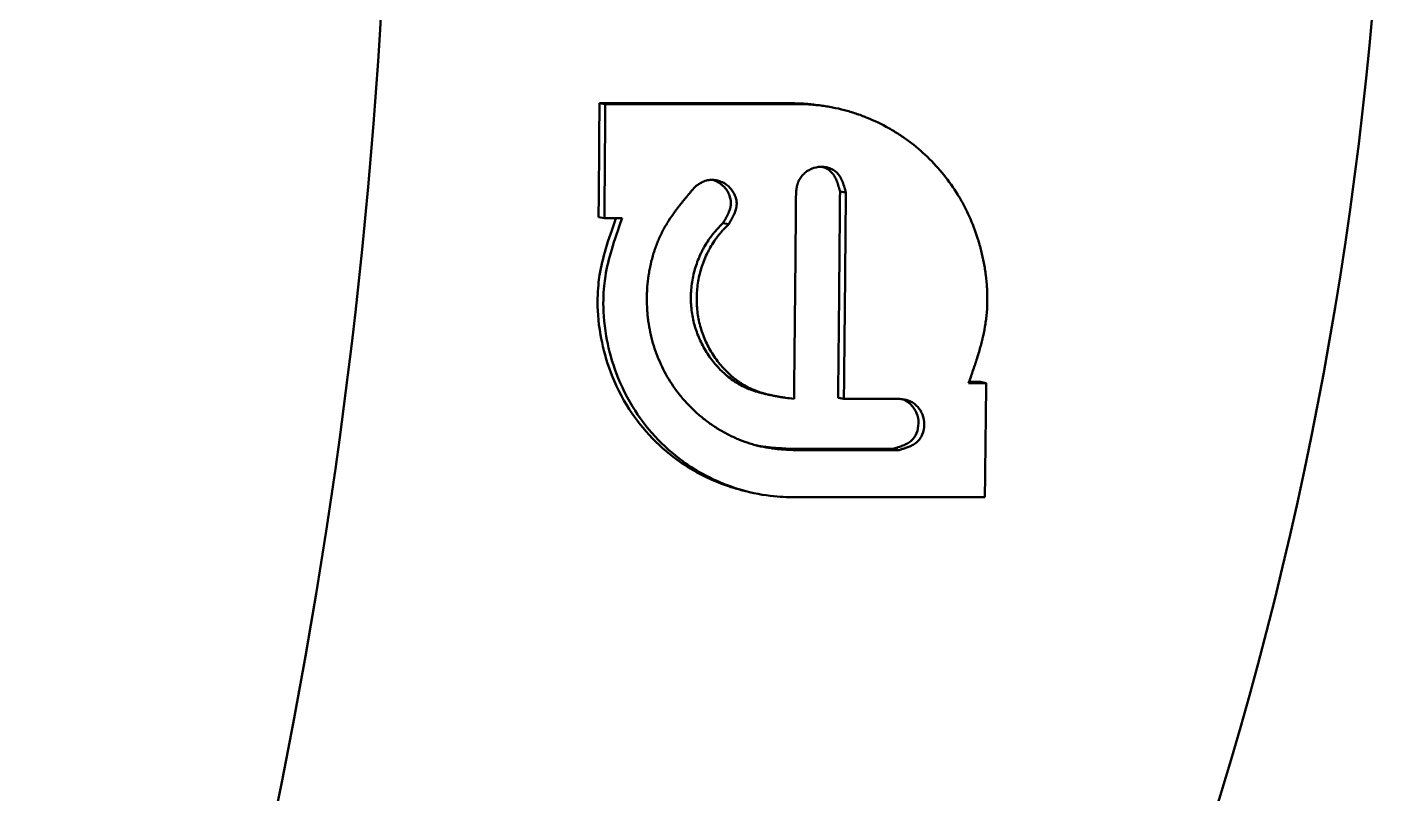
# Model space of a CAD drawing. Header units: millimetres. Extents: x 1510 to 10524, y 7125 to 13164.
# Drawn here: x 7807.78 to 7812.96, y 12887.51 to 12890.44 of the extents above; entities that cross this region are included whole.
import ezdxf

# ---------------------------------------------------------------- set-up
doc = ezdxf.new("R2010")
doc.units = ezdxf.units.MM
doc.header["$LTSCALE"] = 4
doc.layers.add('Visible (ISO)', color=7, linetype='Continuous', lineweight=50)

msp = doc.modelspace()

# ---------------------------------------------------------------- linework, layer by layer
at = {"layer": 'Visible (ISO)'}
for p, q in [((7809.9593, 12890.1479), (7809.9816, 12890.1448)), ((7810.7837, 12890.1419), (7810.806, 12890.139)), ((7810.8772, 12889.811), (7810.8994, 12889.8076)), ((7809.9559, 12889.7132), (7809.9781, 12889.7092)), ((7810.4301, 12889.6898), (7810.4523, 12889.686)), ((7811.4128, 12889.0836), (7811.4348, 12889.079)), ((7810.6108, 12889.0339), (7810.5888, 12889.0388)), ((7810.8698, 12889.0237), (7810.8918, 12889.0189)), ((7810.6774, 12888.829), (7810.6993, 12888.8238)), ((7811.0804, 12888.8289), (7811.1023, 12888.8238)), ((7810.5223, 12888.6655), (7810.5005, 12888.6711))]:
    msp.add_line(p, q, dxfattribs=at)
for centre, radius, start, end in [((7798.4634, 12891.7517), 14.5, 327.76905, 32.23095), ((7787.8134, 12891.7517), 21.35, 339.22944, 20.77056)]:
    msp.add_arc(centre, radius, start, end, dxfattribs=at)
for centre, major_axis, ratio, start_param, end_param in [((7810.1571, 12925.6037), (-3.1098, -35.7662), 0.974939, 0.083832, 0.085764), ((7811.5662, 12924.0644), (-3.5174, -34.8169), 0.97514, 0.097413, 0.099384), ((7811.5557, 12924.0644), (-3.523, -34.8117), 0.975137, 0.097945, 0.099224)]:
    msp.add_ellipse(centre, major_axis=major_axis, ratio=ratio, start_param=start_param, end_param=end_param, dxfattribs=at)
for points, knots in [([(7809.9559, 12889.7132), (7809.9566, 12889.7856), (7809.9572, 12889.858), (7809.9583, 12890.003), (7809.9588, 12890.0754), (7809.9593, 12890.1479)], [-0.4348886, -0.4348886, -0.4348886, -0.4348886, -0.2174651, -0.2174651, 0, 0, 0, 0]), ([(7810.6905, 12890.1479), (7810.6955, 12890.1478), (7810.6999, 12890.1477), (7810.7037, 12890.1477), (7810.7068, 12890.1476), (7810.7095, 12890.1476), (7810.7117, 12890.1475), (7810.7123, 12890.1475), (7810.7125, 12890.1475), (7810.7132, 12890.1475), (7810.7136, 12890.1474), (7810.7142, 12890.1474), (7810.7147, 12890.1474), (7810.7152, 12890.1474), (7810.7157, 12890.1474), (7810.7162, 12890.1474), (7810.7172, 12890.1473), (7810.7182, 12890.1473), (7810.7191, 12890.1473), (7810.7213, 12890.1472), (7810.7231, 12890.1471), (7810.7248, 12890.1471), (7810.7287, 12890.1469), (7810.7318, 12890.1467), (7810.736, 12890.1465), (7810.7398, 12890.1463), (7810.7436, 12890.146), (7810.7473, 12890.1457), (7810.7511, 12890.1454), (7810.7548, 12890.1451), (7810.7586, 12890.1448), (7810.7662, 12890.144), (7810.774, 12890.1432), (7810.7815, 12890.1422), (7810.7822, 12890.1421), (7810.7829, 12890.142), (7810.7837, 12890.1419)], [0, 0, 0, 0, 0.0078125, 0.0078125, 0.0078125, 0.01415617, 0.01415617, 0.01415617, 0.015625, 0.015625, 0.015625, 0.01628865, 0.01628865, 0.01628865, 0.0169933, 0.0169933, 0.0169933, 0.01854451, 0.01854451, 0.01854451, 0.02234058, 0.02234058, 0.02234058, 0.03125, 0.03125, 0.03125, 0.03903103, 0.03903103, 0.03903103, 0.0468777, 0.0468777, 0.0468777, 0.0625, 0.0625, 0.0625, 0.0640165, 0.0640165, 0.0640165, 0.0640165]), ([(7809.9781, 12889.7092), (7809.9787, 12889.7818), (7809.9794, 12889.8544), (7809.9805, 12889.9996), (7809.9811, 12890.0722), (7809.9816, 12890.1448)], [-0.4358337, -0.4358337, -0.4358337, -0.4358337, -0.2179169, -0.2179169, 0, 0, 0, 0]), ([(7810.7128, 12890.1449), (7810.7228, 12890.1448), (7810.7304, 12890.1447), (7810.7356, 12890.1445), (7810.7359, 12890.1445), (7810.7365, 12890.1445), (7810.737, 12890.1445), (7810.7375, 12890.1445), (7810.738, 12890.1445), (7810.7385, 12890.1445), (7810.7394, 12890.1444), (7810.7404, 12890.1444), (7810.7414, 12890.1444), (7810.7433, 12890.1443), (7810.7452, 12890.1442), (7810.7471, 12890.1441), (7810.7509, 12890.144), (7810.7546, 12890.1438), (7810.7583, 12890.1436), (7810.762, 12890.1434), (7810.7658, 12890.1431), (7810.7696, 12890.1428), (7810.7734, 12890.1425), (7810.7772, 12890.1422), (7810.781, 12890.1418), (7810.7885, 12890.1411), (7810.7961, 12890.1403), (7810.8038, 12890.1393), (7810.8076, 12890.1388), (7810.8113, 12890.1383), (7810.815, 12890.1378), (7810.8188, 12890.1372), (7810.8225, 12890.1367), (7810.8263, 12890.1361), (7810.8337, 12890.1349), (7810.8412, 12890.1335), (7810.8487, 12890.1321), (7810.8637, 12890.1291), (7810.8787, 12890.1257), (7810.8936, 12890.1217), (7810.8974, 12890.1207), (7810.901, 12890.1198), (7810.9047, 12890.1187), (7810.9083, 12890.1177), (7810.912, 12890.1166), (7810.9156, 12890.1155), (7810.9229, 12890.1134), (7810.9302, 12890.1111), (7810.9374, 12890.1087), (7810.9518, 12890.1039), (7810.9661, 12890.0986), (7810.9802, 12890.0928), (7811.0085, 12890.0813), (7811.0362, 12890.068), (7811.0633, 12890.0527), (7811.0701, 12890.0489), (7811.0766, 12890.045), (7811.0831, 12890.0411), (7811.0897, 12890.0371), (7811.0962, 12890.033), (7811.1026, 12890.0288), (7811.1154, 12890.0205), (7811.128, 12890.0117), (7811.1403, 12890.0026), (7811.1648, 12889.9843), (7811.1882, 12889.9644), (7811.2106, 12889.9428), (7811.2329, 12889.9213), (7811.2536, 12889.8985), (7811.2729, 12889.8745), (7811.2923, 12889.8505), (7811.3101, 12889.8252), (7811.3264, 12889.7986), (7811.3305, 12889.792), (7811.3343, 12889.7855), (7811.3382, 12889.7788), (7811.342, 12889.7721), (7811.3457, 12889.7654), (7811.3493, 12889.7586), (7811.3565, 12889.745), (7811.3633, 12889.7311), (7811.3697, 12889.717), (7811.3826, 12889.6888), (7811.3937, 12889.6595), (7811.4032, 12889.6293), (7811.4044, 12889.6255), (7811.4055, 12889.6218), (7811.4066, 12889.6181), (7811.4077, 12889.6143), (7811.4088, 12889.6106), (7811.4099, 12889.6068), (7811.412, 12889.5993), (7811.414, 12889.5918), (7811.4159, 12889.5842), (7811.4197, 12889.569), (7811.4231, 12889.5536), (7811.426, 12889.5382), (7811.4267, 12889.5343), (7811.4274, 12889.5303), (7811.4281, 12889.5264), (7811.4288, 12889.5225), (7811.4295, 12889.5186), (7811.4301, 12889.5146), (7811.4313, 12889.5068), (7811.4324, 12889.499), (7811.4334, 12889.4912), (7811.4354, 12889.4756), (7811.4368, 12889.4601), (7811.4378, 12889.4447), (7811.4379, 12889.4427), (7811.438, 12889.4407), (7811.4381, 12889.4387), (7811.4382, 12889.4367), (7811.4383, 12889.4347), (7811.4384, 12889.4327), (7811.4386, 12889.4287), (7811.4387, 12889.4247), (7811.4389, 12889.4208), (7811.4391, 12889.4129), (7811.4392, 12889.405), (7811.4391, 12889.3972), (7811.439, 12889.3815), (7811.4384, 12889.3661), (7811.4372, 12889.3508), (7811.4369, 12889.347), (7811.4366, 12889.3433), (7811.4362, 12889.3395), (7811.4359, 12889.3358), (7811.4355, 12889.332), (7811.435, 12889.3282), (7811.4341, 12889.3206), (7811.4331, 12889.313), (7811.4319, 12889.3053), (7811.4296, 12889.29), (7811.4266, 12889.2744), (7811.4231, 12889.2586), (7811.423, 12889.2581), (7811.4229, 12889.2577), (7811.4228, 12889.2573), (7811.4227, 12889.2569), (7811.4226, 12889.2565), (7811.4225, 12889.256), (7811.4223, 12889.2552), (7811.4221, 12889.2544), (7811.4219, 12889.2535), (7811.4216, 12889.2518), (7811.4212, 12889.2501), (7811.4207, 12889.2484), (7811.4199, 12889.2449), (7811.4191, 12889.2414), (7811.4182, 12889.2379), (7811.4164, 12889.2308), (7811.4144, 12889.2235), (7811.4124, 12889.216), (7811.4082, 12889.2009), (7811.4034, 12889.185), (7811.3981, 12889.1683), (7811.3979, 12889.1678), (7811.3978, 12889.1675), (7811.3977, 12889.1671), (7811.3976, 12889.1667), (7811.3974, 12889.1662), (7811.3973, 12889.1658), (7811.397, 12889.165), (7811.3968, 12889.1642), (7811.3965, 12889.1633), (7811.3959, 12889.1617), (7811.3954, 12889.1599), (7811.3948, 12889.1582), (7811.3937, 12889.1547), (7811.3925, 12889.1511), (7811.3912, 12889.1474), (7811.3887, 12889.1399), (7811.3861, 12889.132), (7811.3832, 12889.1236), (7811.3831, 12889.1235), (7811.3831, 12889.1235), (7811.3831, 12889.1235), (7811.3831, 12889.1233), (7811.3829, 12889.1228), (7811.3828, 12889.1224), (7811.3826, 12889.122), (7811.3825, 12889.1216), (7811.3823, 12889.1211), (7811.382, 12889.1201), (7811.3816, 12889.119), (7811.3811, 12889.1177), (7811.3802, 12889.1152), (7811.3791, 12889.112), (7811.3778, 12889.1083), (7811.3752, 12889.1009), (7811.3718, 12889.0911), (7811.3675, 12889.079)], [0, 0, 0, 0, 0.015625, 0.015625, 0.015625, 0.016602, 0.016602, 0.016602, 0.017578, 0.017578, 0.017578, 0.019531, 0.019531, 0.019531, 0.023438, 0.023438, 0.023438, 0.03125, 0.03125, 0.03125, 0.039062, 0.039062, 0.039062, 0.046875, 0.046875, 0.046875, 0.0625, 0.0625, 0.0625, 0.070312, 0.070312, 0.070312, 0.078125, 0.078125, 0.078125, 0.09375, 0.09375, 0.09375, 0.125, 0.125, 0.125, 0.132812, 0.132812, 0.132812, 0.140625, 0.140625, 0.140625, 0.15625, 0.15625, 0.15625, 0.1875, 0.1875, 0.1875, 0.25, 0.25, 0.25, 0.265625, 0.265625, 0.265625, 0.28125, 0.28125, 0.28125, 0.3125, 0.3125, 0.3125, 0.375, 0.375, 0.375, 0.4375, 0.4375, 0.4375, 0.5, 0.5, 0.5, 0.515625, 0.515625, 0.515625, 0.53125, 0.53125, 0.53125, 0.5625, 0.5625, 0.5625, 0.625, 0.625, 0.625, 0.632812, 0.632812, 0.632812, 0.640625, 0.640625, 0.640625, 0.65625, 0.65625, 0.65625, 0.6875, 0.6875, 0.6875, 0.695312, 0.695312, 0.695312, 0.703125, 0.703125, 0.703125, 0.71875, 0.71875, 0.71875, 0.75, 0.75, 0.75, 0.753906, 0.753906, 0.753906, 0.757812, 0.757812, 0.757812, 0.765625, 0.765625, 0.765625, 0.78125, 0.78125, 0.78125, 0.8125, 0.8125, 0.8125, 0.820312, 0.820312, 0.820312, 0.828125, 0.828125, 0.828125, 0.84375, 0.84375, 0.84375, 0.875, 0.875, 0.875, 0.875977, 0.875977, 0.875977, 0.876953, 0.876953, 0.876953, 0.878906, 0.878906, 0.878906, 0.882812, 0.882812, 0.882812, 0.890625, 0.890625, 0.890625, 0.90625, 0.90625, 0.90625, 0.9375, 0.9375, 0.9375, 0.938477, 0.938477, 0.938477, 0.939453, 0.939453, 0.939453, 0.941406, 0.941406, 0.941406, 0.945312, 0.945312, 0.945312, 0.953125, 0.953125, 0.953125, 0.96875, 0.96875, 0.96875, 0.968872, 0.968872, 0.968872, 0.970703, 0.970703, 0.970703, 0.972656, 0.972656, 0.972656, 0.976562, 0.976562, 0.976562, 0.984375, 0.984375, 0.984375, 1, 1, 1, 1]), ([(7810.7093, 12889.8075), (7810.7098, 12889.8116), (7810.7103, 12889.8152), (7810.7107, 12889.8183), (7810.7109, 12889.8199), (7810.7111, 12889.8213), (7810.7113, 12889.8226), (7810.7114, 12889.8232), (7810.7115, 12889.8238), (7810.7116, 12889.8244), (7810.7117, 12889.825), (7810.7118, 12889.8252), (7810.7119, 12889.8261), (7810.712, 12889.8263), (7810.7121, 12889.8269), (7810.7121, 12889.8273), (7810.7122, 12889.8278), (7810.7123, 12889.8282), (7810.7124, 12889.8286), (7810.7126, 12889.8295), (7810.7127, 12889.8303), (7810.7129, 12889.831), (7810.7133, 12889.8327), (7810.7135, 12889.8339), (7810.714, 12889.8356), (7810.7144, 12889.8371), (7810.7148, 12889.8386), (7810.7152, 12889.84), (7810.7156, 12889.8414), (7810.716, 12889.8426), (7810.7165, 12889.844), (7810.7167, 12889.8447), (7810.717, 12889.8454), (7810.7173, 12889.8462), (7810.7176, 12889.8469), (7810.7179, 12889.8476), (7810.7182, 12889.8483), (7810.7188, 12889.8497), (7810.7194, 12889.8511), (7810.7201, 12889.8525), (7810.7215, 12889.8553), (7810.723, 12889.858), (7810.7246, 12889.8605), (7810.7279, 12889.8658), (7810.7317, 12889.8707), (7810.7364, 12889.8755), (7810.7409, 12889.8802), (7810.7457, 12889.8843), (7810.751, 12889.888), (7810.7562, 12889.8916), (7810.7618, 12889.8947), (7810.7677, 12889.8973), (7810.7795, 12889.9025), (7810.7922, 12889.9051), (7810.8053, 12889.9051), (7810.8118, 12889.9051), (7810.8181, 12889.9045), (7810.8243, 12889.9033), (7810.8304, 12889.9021), (7810.8364, 12889.9002), (7810.8422, 12889.8978), (7810.848, 12889.8953), (7810.8532, 12889.8924), (7810.858, 12889.8889), (7810.8604, 12889.8871), (7810.8626, 12889.8852), (7810.8647, 12889.8832), (7810.8658, 12889.8822), (7810.8668, 12889.8812), (7810.8678, 12889.8801), (7810.8688, 12889.879), (7810.8699, 12889.8778), (7810.8707, 12889.8768), (7810.8712, 12889.8762), (7810.8715, 12889.8758), (7810.872, 12889.8752), (7810.8724, 12889.8747), (7810.8728, 12889.8742), (7810.8732, 12889.8736), (7810.8739, 12889.8726), (7810.8747, 12889.8714), (7810.8755, 12889.8702), (7810.8771, 12889.8679), (7810.8786, 12889.8653), (7810.88, 12889.8628), (7810.8815, 12889.8601), (7810.8828, 12889.8573), (7810.8842, 12889.8543), (7810.8849, 12889.8528), (7810.8855, 12889.8513), (7810.8862, 12889.8497), (7810.8865, 12889.849), (7810.8868, 12889.8482), (7810.8871, 12889.8474), (7810.8874, 12889.8466), (7810.8878, 12889.8456), (7810.8881, 12889.8449), (7810.8882, 12889.8445), (7810.8883, 12889.8443), (7810.8884, 12889.8439), (7810.8885, 12889.8436), (7810.8887, 12889.8433), (7810.8888, 12889.8429), (7810.889, 12889.8423), (7810.8893, 12889.8416), (7810.8895, 12889.8408), (7810.89, 12889.8394), (7810.8906, 12889.8379), (7810.891, 12889.8364), (7810.8915, 12889.8349), (7810.892, 12889.8333), (7810.8926, 12889.8317), (7810.8928, 12889.8308), (7810.8931, 12889.83), (7810.8933, 12889.8292), (7810.8935, 12889.8287), (7810.8936, 12889.8283), (7810.8937, 12889.8279), (7810.8938, 12889.8275), (7810.894, 12889.8268), (7810.8941, 12889.8266), (7810.8943, 12889.8259), (7810.8944, 12889.8256), (7810.8946, 12889.825), (7810.8947, 12889.8244), (7810.8949, 12889.8238), (7810.8951, 12889.8231), (7810.8954, 12889.8219), (7810.8958, 12889.8205), (7810.8963, 12889.8188), (7810.8972, 12889.8156), (7810.8983, 12889.8115), (7810.8994, 12889.8076)], [0, 0, 0, 0, 0.03125, 0.03125, 0.03125, 0.046875, 0.046875, 0.046875, 0.054688, 0.054688, 0.054688, 0.0625, 0.0625, 0.0625, 0.065033, 0.065033, 0.065033, 0.067931, 0.067931, 0.067931, 0.075252, 0.075252, 0.075252, 0.093738, 0.093738, 0.093738, 0.109375, 0.109375, 0.109375, 0.125, 0.125, 0.125, 0.132067, 0.132067, 0.132067, 0.13929, 0.13929, 0.13929, 0.154178, 0.154178, 0.154178, 0.185452, 0.185452, 0.185452, 0.25, 0.25, 0.25, 0.312576, 0.312576, 0.312576, 0.375, 0.375, 0.375, 0.5, 0.5, 0.5, 0.562663, 0.562663, 0.562663, 0.625, 0.625, 0.625, 0.6875, 0.6875, 0.6875, 0.71875, 0.71875, 0.71875, 0.734375, 0.734375, 0.734375, 0.75, 0.75, 0.75, 0.758573, 0.758573, 0.758573, 0.766694, 0.766694, 0.766694, 0.782157, 0.782157, 0.782157, 0.8125, 0.8125, 0.8125, 0.84375, 0.84375, 0.84375, 0.859375, 0.859375, 0.859375, 0.867187, 0.867187, 0.867187, 0.875, 0.875, 0.875, 0.879597, 0.879597, 0.879597, 0.883753, 0.883753, 0.883753, 0.891401, 0.891401, 0.891401, 0.90625, 0.90625, 0.90625, 0.921875, 0.921875, 0.921875, 0.929687, 0.929687, 0.929687, 0.933594, 0.933594, 0.933594, 0.9375, 0.9375, 0.9375, 0.948504, 0.948504, 0.948504, 0.957072, 0.957072, 0.957072, 0.971747, 0.971747, 0.971747, 1, 1, 1, 1]), ([(7810.8087, 12889.905), (7810.8125, 12889.904), (7810.8163, 12889.9027), (7810.8199, 12889.9011), (7810.8315, 12889.8962), (7810.841, 12889.8892), (7810.8485, 12889.8801), (7810.849, 12889.8795), (7810.8493, 12889.8791), (7810.8497, 12889.8786), (7810.8501, 12889.8781), (7810.8505, 12889.8775), (7810.8509, 12889.877), (7810.8517, 12889.8759), (7810.8525, 12889.8748), (7810.8533, 12889.8736), (7810.8548, 12889.8713), (7810.8563, 12889.8688), (7810.8578, 12889.8661), (7810.8607, 12889.8608), (7810.8633, 12889.8549), (7810.8658, 12889.8483), (7810.866, 12889.8479), (7810.8661, 12889.8477), (7810.8662, 12889.8473), (7810.8663, 12889.847), (7810.8664, 12889.8467), (7810.8666, 12889.8463), (7810.8668, 12889.8456), (7810.8671, 12889.845), (7810.8673, 12889.8442), (7810.8678, 12889.8428), (7810.8683, 12889.8414), (7810.8688, 12889.8398), (7810.8698, 12889.8368), (7810.8708, 12889.8335), (7810.8719, 12889.83), (7810.8721, 12889.8292), (7810.8722, 12889.829), (7810.8723, 12889.8284), (7810.8725, 12889.8278), (7810.8727, 12889.8272), (7810.8729, 12889.8266), (7810.8732, 12889.8253), (7810.8736, 12889.8239), (7810.8741, 12889.8223), (7810.875, 12889.8191), (7810.876, 12889.8154), (7810.8772, 12889.811)], [0.5851603, 0.5851603, 0.5851603, 0.5851603, 0.625, 0.625, 0.625, 0.75, 0.75, 0.75, 0.7578125, 0.7578125, 0.7578125, 0.765625, 0.765625, 0.765625, 0.78125, 0.78125, 0.78125, 0.8125, 0.8125, 0.8125, 0.875, 0.875, 0.875, 0.8789062, 0.8789062, 0.8789062, 0.8828125, 0.8828125, 0.8828125, 0.890625, 0.890625, 0.890625, 0.90625, 0.90625, 0.90625, 0.9375, 0.9375, 0.9375, 0.9453125, 0.9453125, 0.9453125, 0.953125, 0.953125, 0.953125, 0.96875, 0.96875, 0.96875, 1, 1, 1, 1]), ([(7810.3239, 12889.8288), (7810.3272, 12889.8312), (7810.3301, 12889.8334), (7810.3326, 12889.8352), (7810.3338, 12889.8361), (7810.335, 12889.8369), (7810.336, 12889.8376), (7810.3366, 12889.838), (7810.3371, 12889.8383), (7810.3376, 12889.8386), (7810.338, 12889.839), (7810.3382, 12889.8391), (7810.3389, 12889.8396), (7810.3392, 12889.8397), (7810.3396, 12889.84), (7810.34, 12889.8403), (7810.3404, 12889.8405), (7810.3407, 12889.8407), (7810.341, 12889.8409), (7810.3418, 12889.8415), (7810.3425, 12889.8419), (7810.3431, 12889.8422), (7810.3446, 12889.8431), (7810.3456, 12889.8437), (7810.3471, 12889.8446), (7810.3485, 12889.8453), (7810.3498, 12889.846), (7810.351, 12889.8467), (7810.3523, 12889.8473), (7810.3534, 12889.8478), (7810.3548, 12889.8484), (7810.3554, 12889.8487), (7810.3562, 12889.849), (7810.3569, 12889.8493), (7810.3576, 12889.8496), (7810.3583, 12889.8499), (7810.359, 12889.8501), (7810.3604, 12889.8507), (7810.3618, 12889.8511), (7810.3632, 12889.8516), (7810.3662, 12889.8525), (7810.3691, 12889.8532), (7810.372, 12889.8537), (7810.3781, 12889.8549), (7810.3841, 12889.8554), (7810.3907, 12889.8552), (7810.3971, 12889.855), (7810.4033, 12889.8542), (7810.4094, 12889.8528), (7810.4156, 12889.8514), (7810.4216, 12889.8493), (7810.4274, 12889.8466), (7810.4391, 12889.8413), (7810.4494, 12889.8336), (7810.4583, 12889.8238), (7810.4627, 12889.8189), (7810.4666, 12889.8137), (7810.4699, 12889.8082), (7810.4731, 12889.8028), (7810.4759, 12889.797), (7810.478, 12889.791), (7810.4802, 12889.785), (7810.4816, 12889.779), (7810.4823, 12889.773), (7810.4829, 12889.7685), (7810.483, 12889.764), (7810.4827, 12889.7596), (7810.4826, 12889.7581), (7810.4825, 12889.7564), (7810.4823, 12889.7551), (7810.4822, 12889.7544), (7810.4821, 12889.7538), (7810.482, 12889.7531), (7810.4819, 12889.7525), (7810.4818, 12889.7518), (7810.4817, 12889.7511), (7810.4815, 12889.7498), (7810.4812, 12889.7484), (7810.4809, 12889.747), (7810.4803, 12889.7443), (7810.4795, 12889.7413), (7810.4786, 12889.7385), (7810.4777, 12889.7356), (7810.4766, 12889.7326), (7810.4754, 12889.7296), (7810.4748, 12889.728), (7810.4741, 12889.7265), (7810.4735, 12889.7249), (7810.4731, 12889.7242), (7810.4728, 12889.7234), (7810.4724, 12889.7226), (7810.472, 12889.7218), (7810.4716, 12889.7208), (7810.4713, 12889.7202), (7810.4711, 12889.7198), (7810.471, 12889.7196), (7810.4708, 12889.7192), (7810.4707, 12889.7189), (7810.4705, 12889.7186), (7810.4704, 12889.7183), (7810.4701, 12889.7176), (7810.4697, 12889.717), (7810.4694, 12889.7163), (7810.4687, 12889.7149), (7810.468, 12889.7135), (7810.4672, 12889.7121), (7810.4665, 12889.7107), (7810.4657, 12889.7092), (7810.4649, 12889.7077), (7810.4645, 12889.7069), (7810.4641, 12889.7062), (7810.4636, 12889.7054), (7810.4634, 12889.705), (7810.4632, 12889.7046), (7810.463, 12889.7042), (7810.4627, 12889.7038), (7810.4624, 12889.7033), (7810.4623, 12889.7031), (7810.4619, 12889.7024), (7810.4618, 12889.7022), (7810.4615, 12889.7016), (7810.4612, 12889.7011), (7810.4609, 12889.7006), (7810.4605, 12889.6999), (7810.4599, 12889.6989), (7810.4591, 12889.6976), (7810.4583, 12889.6961), (7810.4566, 12889.6932), (7810.4544, 12889.6895), (7810.4523, 12889.686)], [0, 0, 0, 0, 0.03125, 0.03125, 0.03125, 0.046875, 0.046875, 0.046875, 0.054687, 0.054687, 0.054687, 0.0625, 0.0625, 0.0625, 0.065039, 0.065039, 0.065039, 0.067943, 0.067943, 0.067943, 0.07527, 0.07527, 0.07527, 0.093734, 0.093734, 0.093734, 0.109375, 0.109375, 0.109375, 0.125, 0.125, 0.125, 0.132089, 0.132089, 0.132089, 0.139326, 0.139326, 0.139326, 0.154222, 0.154222, 0.154222, 0.185451, 0.185451, 0.185451, 0.25, 0.25, 0.25, 0.312616, 0.312616, 0.312616, 0.375, 0.375, 0.375, 0.5, 0.5, 0.5, 0.562682, 0.562682, 0.562682, 0.625, 0.625, 0.625, 0.6875, 0.6875, 0.6875, 0.734375, 0.734375, 0.734375, 0.75, 0.75, 0.75, 0.758559, 0.758559, 0.758559, 0.766676, 0.766676, 0.766676, 0.782143, 0.782143, 0.782143, 0.8125, 0.8125, 0.8125, 0.84375, 0.84375, 0.84375, 0.859375, 0.859375, 0.859375, 0.867187, 0.867187, 0.867187, 0.875, 0.875, 0.875, 0.879595, 0.879595, 0.879595, 0.88375, 0.88375, 0.88375, 0.891399, 0.891399, 0.891399, 0.90625, 0.90625, 0.90625, 0.921875, 0.921875, 0.921875, 0.929688, 0.929688, 0.929688, 0.933594, 0.933594, 0.933594, 0.9375, 0.9375, 0.9375, 0.948508, 0.948508, 0.948508, 0.957076, 0.957076, 0.957076, 0.97175, 0.97175, 0.97175, 1, 1, 1, 1]), ([(7810.3918, 12889.8551), (7810.3963, 12889.8538), (7810.4008, 12889.8522), (7810.4052, 12889.8502), (7810.4169, 12889.8448), (7810.4271, 12889.8373), (7810.4361, 12889.8274), (7810.4405, 12889.8224), (7810.4444, 12889.8173), (7810.4477, 12889.8118), (7810.4509, 12889.8064), (7810.4537, 12889.8006), (7810.4558, 12889.7946), (7810.4601, 12889.7826), (7810.4616, 12889.7706), (7810.4601, 12889.7588), (7810.46, 12889.7581), (7810.4599, 12889.7575), (7810.4599, 12889.7568), (7810.4598, 12889.7562), (7810.4596, 12889.7555), (7810.4595, 12889.7548), (7810.4593, 12889.7535), (7810.459, 12889.7521), (7810.4587, 12889.7507), (7810.4581, 12889.748), (7810.4573, 12889.7451), (7810.4564, 12889.7422), (7810.4546, 12889.7364), (7810.4521, 12889.7303), (7810.4491, 12889.724), (7810.4489, 12889.7236), (7810.4488, 12889.7233), (7810.4487, 12889.723), (7810.4485, 12889.7227), (7810.4483, 12889.7223), (7810.4482, 12889.722), (7810.4479, 12889.7214), (7810.4475, 12889.7207), (7810.4472, 12889.72), (7810.4465, 12889.7187), (7810.4458, 12889.7173), (7810.4451, 12889.7159), (7810.4436, 12889.713), (7810.4419, 12889.71), (7810.4401, 12889.7068), (7810.4397, 12889.706), (7810.4396, 12889.7059), (7810.4393, 12889.7054), (7810.439, 12889.7049), (7810.4387, 12889.7043), (7810.4383, 12889.7037), (7810.4377, 12889.7026), (7810.4369, 12889.7013), (7810.4361, 12889.6999), (7810.4344, 12889.697), (7810.4324, 12889.6937), (7810.4301, 12889.6898)], [0.3281197, 0.3281197, 0.3281197, 0.3281197, 0.375, 0.375, 0.375, 0.5, 0.5, 0.5, 0.5625, 0.5625, 0.5625, 0.625, 0.625, 0.625, 0.75, 0.75, 0.75, 0.7578125, 0.7578125, 0.7578125, 0.765625, 0.765625, 0.765625, 0.78125, 0.78125, 0.78125, 0.8125, 0.8125, 0.8125, 0.875, 0.875, 0.875, 0.8789062, 0.8789062, 0.8789062, 0.8828125, 0.8828125, 0.8828125, 0.890625, 0.890625, 0.890625, 0.90625, 0.90625, 0.90625, 0.9375, 0.9375, 0.9375, 0.9453125, 0.9453125, 0.9453125, 0.953125, 0.953125, 0.953125, 0.96875, 0.96875, 0.96875, 1, 1, 1, 1]), ([(7810.6993, 12888.8238), (7810.6898, 12888.8242), (7810.6816, 12888.8247), (7810.6746, 12888.8251), (7810.671, 12888.8253), (7810.6679, 12888.8255), (7810.665, 12888.8256), (7810.6635, 12888.8257), (7810.6622, 12888.8258), (7810.6609, 12888.8259), (7810.6602, 12888.8259), (7810.6596, 12888.826), (7810.659, 12888.826), (7810.6586, 12888.826), (7810.6581, 12888.8261), (7810.6577, 12888.8261), (7810.6563, 12888.8262), (7810.6534, 12888.8264), (7810.6511, 12888.8266), (7810.6456, 12888.827), (7810.6403, 12888.8275), (7810.6352, 12888.828), (7810.6317, 12888.8283), (7810.6283, 12888.8287), (7810.625, 12888.8291), (7810.6234, 12888.8293), (7810.6217, 12888.8295), (7810.6202, 12888.8297), (7810.6194, 12888.8298), (7810.6186, 12888.8299), (7810.6178, 12888.83), (7810.617, 12888.8301), (7810.6163, 12888.8302), (7810.6155, 12888.8303), (7810.6017, 12888.8321), (7810.588, 12888.8346), (7810.5743, 12888.8377), (7810.5675, 12888.8392), (7810.5606, 12888.8409), (7810.5538, 12888.8427), (7810.5504, 12888.8437), (7810.547, 12888.8446), (7810.5436, 12888.8456), (7810.5402, 12888.8466), (7810.5367, 12888.8477), (7810.5334, 12888.8487), (7810.52, 12888.8529), (7810.5068, 12888.8577), (7810.4938, 12888.863), (7810.4872, 12888.8657), (7810.4807, 12888.8685), (7810.4743, 12888.8714), (7810.4678, 12888.8744), (7810.4613, 12888.8775), (7810.455, 12888.8806), (7810.4423, 12888.887), (7810.4299, 12888.8938), (7810.4178, 12888.9011), (7810.4057, 12888.9083), (7810.3939, 12888.916), (7810.3822, 12888.9243), (7810.3705, 12888.9325), (7810.3593, 12888.9411), (7810.3484, 12888.9501), (7810.3429, 12888.9546), (7810.3375, 12888.9592), (7810.3323, 12888.9639), (7810.327, 12888.9686), (7810.3218, 12888.9733), (7810.3167, 12888.9783), (7810.3064, 12888.9881), (7810.2965, 12888.9983), (7810.287, 12889.0089), (7810.2776, 12889.0194), (7810.2686, 12889.0302), (7810.2598, 12889.0416), (7810.2251, 12889.0867), (7810.1971, 12889.1374), (7810.177, 12889.1912), (7810.167, 12889.2181), (7810.159, 12889.2456), (7810.1531, 12889.2736), (7810.1501, 12889.2876), (7810.1476, 12889.3018), (7810.1457, 12889.3161), (7810.1447, 12889.3232), (7810.1438, 12889.3304), (7810.1431, 12889.3377), (7810.1424, 12889.3449), (7810.1418, 12889.3523), (7810.1413, 12889.3595), (7810.1404, 12889.3739), (7810.14, 12889.3883), (7810.1401, 12889.4028), (7810.1401, 12889.4101), (7810.1403, 12889.4173), (7810.1406, 12889.4246), (7810.1409, 12889.4318), (7810.1413, 12889.439), (7810.1419, 12889.4464), (7810.143, 12889.4611), (7810.1446, 12889.4757), (7810.1468, 12889.4901), (7810.1478, 12889.4973), (7810.149, 12889.5044), (7810.1503, 12889.5115), (7810.151, 12889.5151), (7810.1517, 12889.5186), (7810.1524, 12889.5222), (7810.1528, 12889.5239), (7810.1531, 12889.5257), (7810.1535, 12889.5275), (7810.1539, 12889.5292), (7810.1542, 12889.5309), (7810.1547, 12889.5327), (7810.1579, 12889.5471), (7810.1616, 12889.5614), (7810.1659, 12889.5752), (7810.168, 12889.5822), (7810.1703, 12889.589), (7810.1726, 12889.5957), (7810.1738, 12889.5991), (7810.1751, 12889.6025), (7810.1763, 12889.6058), (7810.1776, 12889.6091), (7810.1788, 12889.6124), (7810.1802, 12889.6157), (7810.1829, 12889.6224), (7810.1857, 12889.629), (7810.1886, 12889.6356), (7810.1901, 12889.6389), (7810.1916, 12889.6421), (7810.1932, 12889.6453), (7810.1946, 12889.6484), (7810.1962, 12889.6515), (7810.1977, 12889.6545), (7810.2009, 12889.6608), (7810.2043, 12889.6672), (7810.2079, 12889.6734), (7810.2096, 12889.6766), (7810.2114, 12889.6797), (7810.2133, 12889.6828), (7810.2142, 12889.6843), (7810.2151, 12889.6859), (7810.2161, 12889.6875), (7810.2165, 12889.6883), (7810.217, 12889.689), (7810.2175, 12889.6898), (7810.2177, 12889.6902), (7810.218, 12889.6906), (7810.2182, 12889.691), (7810.2185, 12889.6914), (7810.2187, 12889.6918), (7810.219, 12889.6922), (7810.2257, 12889.703), (7810.2332, 12889.7143), (7810.2415, 12889.7259), (7810.2456, 12889.7318), (7810.25, 12889.7377), (7810.2545, 12889.7437), (7810.2568, 12889.7467), (7810.2591, 12889.7498), (7810.2614, 12889.7529), (7810.2626, 12889.7544), (7810.2638, 12889.7559), (7810.265, 12889.7575), (7810.2656, 12889.7583), (7810.2662, 12889.759), (7810.2668, 12889.7598), (7810.2671, 12889.7602), (7810.2674, 12889.7606), (7810.2678, 12889.761), (7810.2681, 12889.7614), (7810.2685, 12889.7619), (7810.2687, 12889.7621), (7810.2723, 12889.7667), (7810.2766, 12889.7721), (7810.2815, 12889.7782), (7810.2837, 12889.7809), (7810.2861, 12889.7837), (7810.2885, 12889.7867), (7810.2897, 12889.7882), (7810.2909, 12889.7896), (7810.2922, 12889.7911), (7810.2928, 12889.7919), (7810.2934, 12889.7926), (7810.2941, 12889.7934), (7810.2944, 12889.7938), (7810.2947, 12889.7942), (7810.295, 12889.7945), (7810.2953, 12889.7949), (7810.2957, 12889.7954), (7810.2959, 12889.7957), (7810.3029, 12889.804), (7810.3126, 12889.8155), (7810.3239, 12889.8288)], [0, 0, 0, 0, 0.015619, 0.015619, 0.015619, 0.023432, 0.023432, 0.023432, 0.02734, 0.02734, 0.02734, 0.029295, 0.029295, 0.029295, 0.030761, 0.030761, 0.030761, 0.035403, 0.035403, 0.035403, 0.046869, 0.046869, 0.046869, 0.054683, 0.054683, 0.054683, 0.058591, 0.058591, 0.058591, 0.060546, 0.060546, 0.060546, 0.0625, 0.0625, 0.0625, 0.093748, 0.093748, 0.093748, 0.109374, 0.109374, 0.109374, 0.117187, 0.117187, 0.117187, 0.125, 0.125, 0.125, 0.156251, 0.156251, 0.156251, 0.171875, 0.171875, 0.171875, 0.1875, 0.1875, 0.1875, 0.21875, 0.21875, 0.21875, 0.25, 0.25, 0.25, 0.280916, 0.280916, 0.280916, 0.296476, 0.296476, 0.296476, 0.312179, 0.312179, 0.312179, 0.343684, 0.343684, 0.343684, 0.375, 0.375, 0.375, 0.5, 0.5, 0.5, 0.5625, 0.5625, 0.5625, 0.59375, 0.59375, 0.59375, 0.609375, 0.609375, 0.609375, 0.625, 0.625, 0.625, 0.65625, 0.65625, 0.65625, 0.671875, 0.671875, 0.671875, 0.6875, 0.6875, 0.6875, 0.71875, 0.71875, 0.71875, 0.734375, 0.734375, 0.734375, 0.742187, 0.742187, 0.742187, 0.746094, 0.746094, 0.746094, 0.75, 0.75, 0.75, 0.781013, 0.781013, 0.781013, 0.796604, 0.796604, 0.796604, 0.804501, 0.804501, 0.804501, 0.8125, 0.8125, 0.8125, 0.828559, 0.828559, 0.828559, 0.83643, 0.83643, 0.83643, 0.84375, 0.84375, 0.84375, 0.859368, 0.859368, 0.859368, 0.867139, 0.867139, 0.867139, 0.871058, 0.871058, 0.871058, 0.873026, 0.873026, 0.873026, 0.874015, 0.874015, 0.874015, 0.875, 0.875, 0.875, 0.90625, 0.90625, 0.90625, 0.921875, 0.921875, 0.921875, 0.929687, 0.929687, 0.929687, 0.933594, 0.933594, 0.933594, 0.935547, 0.935547, 0.935547, 0.936523, 0.936523, 0.936523, 0.9375, 0.9375, 0.9375, 0.955036, 0.955036, 0.955036, 0.962909, 0.962909, 0.962909, 0.966722, 0.966722, 0.966722, 0.968606, 0.968606, 0.968606, 0.969543, 0.969543, 0.969543, 0.970477, 0.970477, 0.970477, 1, 1, 1, 1]), ([(7810.7016, 12889.0188), (7810.7031, 12889.1504), (7810.7044, 12889.2819), (7810.707, 12889.5449), (7810.7082, 12889.6762), (7810.7093, 12889.8075)], [-0.7894233, -0.7894233, -0.7894233, -0.7894233, -0.3942943, -0.3942943, 0, 0, 0, 0]), ([(7810.8772, 12889.811), (7810.8761, 12889.68), (7810.875, 12889.549), (7810.8726, 12889.2863), (7810.8713, 12889.1549), (7810.8698, 12889.0237)], [-0.7874228, -0.7874228, -0.7874228, -0.7874228, -0.3940186, -0.3940186, 0, 0, 0, 0]), ([(7810.8994, 12889.8076), (7810.8983, 12889.6762), (7810.8972, 12889.5449), (7810.8946, 12889.282), (7810.8933, 12889.1504), (7810.8918, 12889.0189)], [-0.7894007, -0.7894007, -0.7894007, -0.7894007, -0.3951043, -0.3951043, 0, 0, 0, 0]), ([(7810.5005, 12888.6711), (7810.4859, 12888.6749), (7810.4707, 12888.6792), (7810.3731, 12888.7112), (7810.3065, 12888.7495), (7810.1788, 12888.8426), (7810.1136, 12888.9135), (7810.0041, 12889.0923), (7809.9765, 12889.1885), (7809.9445, 12889.3706), (7809.9533, 12889.4503), (7809.9707, 12889.5584), (7809.9914, 12889.6219), (7810.0222, 12889.7092)], [-0.7578683, -0.7578683, -0.7578683, -0.7578683, -0.7450292, -0.7450292, -0.6777444, -0.6777444, -0.5770998, -0.5770998, -0.4568505, -0.4568505, -0.2844469, -0.2844469, -0.0041841, -0.0041841, -0.0041841, -0.0041841]), ([(7810.698, 12888.6437), (7810.6581, 12888.6443), (7810.5775, 12888.6458), (7810.3949, 12888.7057), (7810.3283, 12888.7439), (7810.2006, 12888.8372), (7810.1354, 12888.9082), (7810.0261, 12889.0873), (7809.9984, 12889.1836), (7809.9665, 12889.3661), (7809.9754, 12889.4459), (7809.9929, 12889.5552), (7810.0142, 12889.6197), (7810.0457, 12889.7092)], [-0.8290006, -0.8290006, -0.8290006, -0.8290006, -0.7463518, -0.7463518, -0.678972, -0.678972, -0.5781737, -0.5781737, -0.4577072, -0.4577072, -0.2849866, -0.2849866, 0, 0, 0, 0]), ([(7810.4301, 12889.6898), (7810.4215, 12889.681), (7810.4149, 12889.6743), (7810.4104, 12889.6695), (7810.4102, 12889.6692), (7810.4096, 12889.6686), (7810.4092, 12889.6681), (7810.4088, 12889.6677), (7810.4084, 12889.6672), (7810.4079, 12889.6668), (7810.4071, 12889.6659), (7810.4063, 12889.665), (7810.4055, 12889.6641), (7810.4039, 12889.6623), (7810.4023, 12889.6605), (7810.4007, 12889.6587), (7810.3976, 12889.6551), (7810.3947, 12889.6516), (7810.3919, 12889.6481), (7810.3905, 12889.6463), (7810.3889, 12889.6444), (7810.3875, 12889.6425), (7810.3861, 12889.6406), (7810.3847, 12889.6387), (7810.3833, 12889.6368), (7810.3804, 12889.633), (7810.3777, 12889.6291), (7810.375, 12889.6252), (7810.3697, 12889.6173), (7810.3647, 12889.6092), (7810.3599, 12889.6008), (7810.3575, 12889.5966), (7810.3552, 12889.5924), (7810.353, 12889.5882), (7810.3508, 12889.5839), (7810.3487, 12889.5797), (7810.3466, 12889.5753), (7810.3425, 12889.5667), (7810.3387, 12889.5578), (7810.3352, 12889.5488), (7810.3282, 12889.5307), (7810.3225, 12889.5124), (7810.3182, 12889.4936), (7810.3139, 12889.4748), (7810.311, 12889.4557), (7810.3094, 12889.4367), (7810.3079, 12889.4176), (7810.3077, 12889.3985), (7810.3089, 12889.3792), (7810.3101, 12889.36), (7810.3127, 12889.3412), (7810.3167, 12889.3227), (7810.3206, 12889.3041), (7810.326, 12889.2859), (7810.3327, 12889.2679), (7810.3395, 12889.25), (7810.3474, 12889.2328), (7810.3565, 12889.2162), (7810.3657, 12889.1996), (7810.376, 12889.1837), (7810.3876, 12889.1684), (7810.3993, 12889.1531), (7810.4119, 12889.1388), (7810.4254, 12889.1256), (7810.4288, 12889.1223), (7810.4323, 12889.119), (7810.4359, 12889.1158), (7810.4394, 12889.1126), (7810.443, 12889.1095), (7810.4466, 12889.1065), (7810.4538, 12889.1005), (7810.4613, 12889.0948), (7810.4689, 12889.0895), (7810.4708, 12889.0882), (7810.4728, 12889.0868), (7810.4747, 12889.0855), (7810.4767, 12889.0842), (7810.4787, 12889.0829), (7810.4807, 12889.0817), (7810.4846, 12889.0792), (7810.4886, 12889.0767), (7810.4926, 12889.0745), (7810.5007, 12889.0699), (7810.5089, 12889.0657), (7810.5171, 12889.0619), (7810.5182, 12889.0615), (7810.5191, 12889.0611), (7810.5201, 12889.0606), (7810.5211, 12889.0602), (7810.5221, 12889.0598), (7810.5231, 12889.0593), (7810.5251, 12889.0585), (7810.5271, 12889.0577), (7810.5292, 12889.0568), (7810.5333, 12889.0552), (7810.5375, 12889.0536), (7810.5418, 12889.0521), (7810.5505, 12889.049), (7810.5596, 12889.0462), (7810.5692, 12889.0436), (7810.5698, 12889.0435), (7810.5702, 12889.0434), (7810.5707, 12889.0432), (7810.5712, 12889.0431), (7810.5717, 12889.043), (7810.5722, 12889.0429), (7810.5732, 12889.0426), (7810.5742, 12889.0423), (7810.5752, 12889.0421), (7810.5772, 12889.0416), (7810.5793, 12889.041), (7810.5814, 12889.0405), (7810.5839, 12889.04), (7810.5863, 12889.0394), (7810.5888, 12889.0388)], [0, 0, 0, 0, 0.03125, 0.03125, 0.03125, 0.0332031, 0.0332031, 0.0332031, 0.0351562, 0.0351562, 0.0351562, 0.0390625, 0.0390625, 0.0390625, 0.046875, 0.046875, 0.046875, 0.0625, 0.0625, 0.0625, 0.0703125, 0.0703125, 0.0703125, 0.078125, 0.078125, 0.078125, 0.09375, 0.09375, 0.09375, 0.125, 0.125, 0.125, 0.140625, 0.140625, 0.140625, 0.15625, 0.15625, 0.15625, 0.1875, 0.1875, 0.1875, 0.25, 0.25, 0.25, 0.3125, 0.3125, 0.3125, 0.375, 0.375, 0.375, 0.4375, 0.4375, 0.4375, 0.5, 0.5, 0.5, 0.5625, 0.5625, 0.5625, 0.625, 0.625, 0.625, 0.6875, 0.6875, 0.6875, 0.703125, 0.703125, 0.703125, 0.71875, 0.71875, 0.71875, 0.75, 0.75, 0.75, 0.7578125, 0.7578125, 0.7578125, 0.765625, 0.765625, 0.765625, 0.78125, 0.78125, 0.78125, 0.8125, 0.8125, 0.8125, 0.8164062, 0.8164062, 0.8164062, 0.8203125, 0.8203125, 0.8203125, 0.828125, 0.828125, 0.828125, 0.84375, 0.84375, 0.84375, 0.875, 0.875, 0.875, 0.8769531, 0.8769531, 0.8769531, 0.8789062, 0.8789062, 0.8789062, 0.8828125, 0.8828125, 0.8828125, 0.890625, 0.890625, 0.890625, 0.8995436, 0.8995436, 0.8995436, 0.8995436]), ([(7810.4523, 12889.686), (7810.448, 12889.6816), (7810.4442, 12889.6777), (7810.4409, 12889.6743), (7810.4392, 12889.6726), (7810.4377, 12889.671), (7810.4363, 12889.6696), (7810.4357, 12889.6689), (7810.435, 12889.6682), (7810.4344, 12889.6675), (7810.4341, 12889.6672), (7810.4338, 12889.6669), (7810.4335, 12889.6666), (7810.4332, 12889.6662), (7810.433, 12889.6661), (7810.4326, 12889.6656), (7810.4323, 12889.6653), (7810.4317, 12889.6647), (7810.4313, 12889.6643), (7810.4309, 12889.6638), (7810.4305, 12889.6633), (7810.4301, 12889.6629), (7810.4292, 12889.6619), (7810.4284, 12889.661), (7810.4276, 12889.6602), (7810.426, 12889.6583), (7810.4247, 12889.6569), (7810.4229, 12889.6548), (7810.4198, 12889.6513), (7810.417, 12889.6478), (7810.414, 12889.6442), (7810.4126, 12889.6424), (7810.4111, 12889.6404), (7810.4097, 12889.6386), (7810.4082, 12889.6367), (7810.4068, 12889.6348), (7810.4054, 12889.6329), (7810.4026, 12889.6291), (7810.3999, 12889.6252), (7810.3972, 12889.6212), (7810.3919, 12889.6133), (7810.3867, 12889.6051), (7810.382, 12889.5968), (7810.3796, 12889.5926), (7810.3774, 12889.5884), (7810.3751, 12889.5842), (7810.3729, 12889.5799), (7810.3708, 12889.5756), (7810.3687, 12889.5713), (7810.3646, 12889.5626), (7810.3608, 12889.5537), (7810.3573, 12889.5447), (7810.3503, 12889.5267), (7810.3447, 12889.5083), (7810.3403, 12889.4894), (7810.336, 12889.4705), (7810.333, 12889.4514), (7810.3315, 12889.4324), (7810.3299, 12889.4132), (7810.3298, 12889.394), (7810.331, 12889.3748), (7810.3322, 12889.3556), (7810.3347, 12889.3368), (7810.3387, 12889.3182), (7810.3427, 12889.2995), (7810.348, 12889.2812), (7810.3547, 12889.2633), (7810.3615, 12889.2454), (7810.3693, 12889.2282), (7810.3785, 12889.2115), (7810.3876, 12889.1949), (7810.398, 12889.1789), (7810.4096, 12889.1636), (7810.4154, 12889.1559), (7810.4215, 12889.1485), (7810.4278, 12889.1414), (7810.4341, 12889.1342), (7810.4405, 12889.1275), (7810.4474, 12889.1208), (7810.4508, 12889.1174), (7810.4543, 12889.1141), (7810.4578, 12889.1109), (7810.4614, 12889.1078), (7810.4649, 12889.1047), (7810.4686, 12889.1016), (7810.4722, 12889.0986), (7810.4759, 12889.0957), (7810.4796, 12889.0929), (7810.4833, 12889.09), (7810.4869, 12889.0874), (7810.4908, 12889.0846), (7810.4928, 12889.0833), (7810.4948, 12889.0819), (7810.4967, 12889.0806), (7810.4987, 12889.0793), (7810.5007, 12889.078), (7810.5026, 12889.0768), (7810.5066, 12889.0743), (7810.5105, 12889.0719), (7810.5146, 12889.0696), (7810.5186, 12889.0673), (7810.5227, 12889.0651), (7810.5268, 12889.063), (7810.5288, 12889.0619), (7810.5308, 12889.0609), (7810.5329, 12889.0599), (7810.535, 12889.0589), (7810.5372, 12889.0579), (7810.5391, 12889.057), (7810.5401, 12889.0566), (7810.541, 12889.0562), (7810.542, 12889.0557), (7810.543, 12889.0553), (7810.544, 12889.0549), (7810.545, 12889.0544), (7810.547, 12889.0536), (7810.549, 12889.0528), (7810.5511, 12889.0519), (7810.5552, 12889.0503), (7810.5595, 12889.0487), (7810.5638, 12889.0472), (7810.5681, 12889.0457), (7810.5726, 12889.0442), (7810.5771, 12889.0428), (7810.5794, 12889.0421), (7810.5817, 12889.0414), (7810.584, 12889.0407), (7810.5852, 12889.0404), (7810.5864, 12889.04), (7810.5876, 12889.0397), (7810.5882, 12889.0395), (7810.5888, 12889.0394), (7810.5893, 12889.0392), (7810.5899, 12889.0391), (7810.5906, 12889.0389), (7810.5911, 12889.0387), (7810.5917, 12889.0386), (7810.5921, 12889.0385), (7810.5926, 12889.0383), (7810.5931, 12889.0382), (7810.5936, 12889.0381), (7810.5941, 12889.0379), (7810.5951, 12889.0377), (7810.5961, 12889.0374), (7810.5971, 12889.0372), (7810.5991, 12889.0367), (7810.6012, 12889.0361), (7810.6034, 12889.0356), (7810.6076, 12889.0346), (7810.6122, 12889.0336), (7810.6165, 12889.0327), (7810.6211, 12889.0317), (7810.6258, 12889.0307), (7810.6307, 12889.0298), (7810.6331, 12889.0294), (7810.6356, 12889.0289), (7810.6381, 12889.0285), (7810.6393, 12889.0282), (7810.6406, 12889.028), (7810.6419, 12889.0278), (7810.6428, 12889.0276), (7810.6438, 12889.0274), (7810.6447, 12889.0273), (7810.6451, 12889.0272), (7810.6455, 12889.0271), (7810.6457, 12889.0271), (7810.6463, 12889.027), (7810.6465, 12889.027), (7810.6469, 12889.0269), (7810.6472, 12889.0269), (7810.6476, 12889.0268), (7810.6481, 12889.0267), (7810.6488, 12889.0266), (7810.6496, 12889.0265), (7810.6506, 12889.0263), (7810.6521, 12889.0261), (7810.6539, 12889.0258), (7810.656, 12889.0254), (7810.6595, 12889.0249), (7810.6638, 12889.0242), (7810.6687, 12889.0235), (7810.6782, 12889.0221), (7810.6902, 12889.0204), (7810.7016, 12889.0188)], [0, 0, 0, 0, 0.015625, 0.015625, 0.015625, 0.023438, 0.023438, 0.023438, 0.027344, 0.027344, 0.027344, 0.029297, 0.029297, 0.029297, 0.03125, 0.03125, 0.03125, 0.03262, 0.03262, 0.03262, 0.034169, 0.034169, 0.034169, 0.037944, 0.037944, 0.037944, 0.046872, 0.046872, 0.046872, 0.0625, 0.0625, 0.0625, 0.070126, 0.070126, 0.070126, 0.077957, 0.077957, 0.077957, 0.09375, 0.09375, 0.09375, 0.125, 0.125, 0.125, 0.140719, 0.140719, 0.140719, 0.156307, 0.156307, 0.156307, 0.1875, 0.1875, 0.1875, 0.25, 0.25, 0.25, 0.312359, 0.312359, 0.312359, 0.375, 0.375, 0.375, 0.437506, 0.437506, 0.437506, 0.5, 0.5, 0.5, 0.562605, 0.562605, 0.562605, 0.625, 0.625, 0.625, 0.65625, 0.65625, 0.65625, 0.6875, 0.6875, 0.6875, 0.703053, 0.703053, 0.703053, 0.718749, 0.718749, 0.718749, 0.734375, 0.734375, 0.734375, 0.75, 0.75, 0.75, 0.757705, 0.757705, 0.757705, 0.76553, 0.76553, 0.76553, 0.78125, 0.78125, 0.78125, 0.796875, 0.796875, 0.796875, 0.804687, 0.804687, 0.804687, 0.8125, 0.8125, 0.8125, 0.8166, 0.8166, 0.8166, 0.820593, 0.820593, 0.820593, 0.828376, 0.828376, 0.828376, 0.84375, 0.84375, 0.84375, 0.859375, 0.859375, 0.859375, 0.867187, 0.867187, 0.867187, 0.871094, 0.871094, 0.871094, 0.873047, 0.873047, 0.873047, 0.875, 0.875, 0.875, 0.877308, 0.877308, 0.877308, 0.879499, 0.879499, 0.879499, 0.883628, 0.883628, 0.883628, 0.89131, 0.89131, 0.89131, 0.90625, 0.90625, 0.90625, 0.921875, 0.921875, 0.921875, 0.929687, 0.929687, 0.929687, 0.933594, 0.933594, 0.933594, 0.936523, 0.936523, 0.936523, 0.9375, 0.9375, 0.9375, 0.940626, 0.940626, 0.940626, 0.943425, 0.943425, 0.943425, 0.948403, 0.948403, 0.948403, 0.956963, 0.956963, 0.956963, 0.971671, 0.971671, 0.971671, 1, 1, 1, 1]), ([(7811.4348, 12889.079), (7811.4341, 12889.0065), (7811.4333, 12888.9339), (7811.4317, 12888.7889), (7811.4308, 12888.7164), (7811.4299, 12888.6438)], [-0.4357145, -0.4357145, -0.4357145, -0.4357145, -0.2178572, -0.2178572, 0, 0, 0, 0]), ([(7811.1151, 12889.0175), (7811.1161, 12889.0172), (7811.117, 12889.0169), (7811.118, 12889.0165), (7811.1186, 12889.0163), (7811.1194, 12889.016), (7811.1201, 12889.0157), (7811.1207, 12889.0155), (7811.1214, 12889.0152), (7811.1221, 12889.0149), (7811.1235, 12889.0143), (7811.1248, 12889.0136), (7811.1262, 12889.013), (7811.1288, 12889.0116), (7811.1314, 12889.0101), (7811.134, 12889.0084), (7811.1391, 12889.0051), (7811.1439, 12889.0011), (7811.1484, 12888.9964), (7811.153, 12888.9918), (7811.157, 12888.9869), (7811.1604, 12888.9816), (7811.1639, 12888.9762), (7811.1669, 12888.9706), (7811.1694, 12888.9645), (7811.1743, 12888.9524), (7811.1766, 12888.9396), (7811.1765, 12888.9261), (7811.1763, 12888.9126), (7811.1738, 12888.9001), (7811.1689, 12888.8882), (7811.1641, 12888.8764), (7811.1571, 12888.8665), (7811.1481, 12888.8588), (7811.1476, 12888.8583), (7811.1471, 12888.858), (7811.1466, 12888.8575), (7811.1461, 12888.8571), (7811.1456, 12888.8567), (7811.145, 12888.8563), (7811.144, 12888.8555), (7811.1429, 12888.8547), (7811.1417, 12888.8538), (7811.1394, 12888.8522), (7811.137, 12888.8507), (7811.1344, 12888.8492), (7811.1292, 12888.8462), (7811.1233, 12888.8434), (7811.1169, 12888.8408), (7811.1165, 12888.8407), (7811.1163, 12888.8406), (7811.1159, 12888.8404), (7811.1156, 12888.8403), (7811.1153, 12888.8402), (7811.1149, 12888.84), (7811.1143, 12888.8398), (7811.1136, 12888.8395), (7811.1129, 12888.8393), (7811.1115, 12888.8387), (7811.1101, 12888.8382), (7811.1086, 12888.8377), (7811.1056, 12888.8366), (7811.1024, 12888.8356), (7811.099, 12888.8345), (7811.0981, 12888.8342), (7811.0979, 12888.8342), (7811.0974, 12888.834), (7811.0968, 12888.8338), (7811.0962, 12888.8336), (7811.0956, 12888.8334), (7811.0943, 12888.833), (7811.0929, 12888.8326), (7811.0913, 12888.8322), (7811.0882, 12888.8312), (7811.0846, 12888.8301), (7811.0804, 12888.8289)], [0.1136793, 0.1136793, 0.1136793, 0.1136793, 0.125, 0.125, 0.125, 0.1328125, 0.1328125, 0.1328125, 0.140625, 0.140625, 0.140625, 0.15625, 0.15625, 0.15625, 0.1875, 0.1875, 0.1875, 0.25, 0.25, 0.25, 0.3125, 0.3125, 0.3125, 0.375, 0.375, 0.375, 0.5, 0.5, 0.5, 0.625, 0.625, 0.625, 0.75, 0.75, 0.75, 0.7578125, 0.7578125, 0.7578125, 0.765625, 0.765625, 0.765625, 0.78125, 0.78125, 0.78125, 0.8125, 0.8125, 0.8125, 0.875, 0.875, 0.875, 0.8789062, 0.8789062, 0.8789062, 0.8828125, 0.8828125, 0.8828125, 0.890625, 0.890625, 0.890625, 0.90625, 0.90625, 0.90625, 0.9375, 0.9375, 0.9375, 0.9453125, 0.9453125, 0.9453125, 0.953125, 0.953125, 0.953125, 0.96875, 0.96875, 0.96875, 1, 1, 1, 1]), ([(7811.1045, 12889.0189), (7811.1085, 12889.0184), (7811.112, 12889.018), (7811.115, 12889.0175), (7811.1165, 12889.0173), (7811.1179, 12889.0171), (7811.1191, 12889.0169), (7811.1198, 12889.0168), (7811.1204, 12889.0167), (7811.1209, 12889.0166), (7811.1215, 12889.0166), (7811.1217, 12889.0165), (7811.1225, 12889.0164), (7811.1228, 12889.0163), (7811.1234, 12889.0162), (7811.1238, 12889.0161), (7811.1242, 12889.0161), (7811.1246, 12889.016), (7811.125, 12889.0159), (7811.1259, 12889.0157), (7811.1266, 12889.0156), (7811.1273, 12889.0154), (7811.129, 12889.0151), (7811.1301, 12889.0148), (7811.1318, 12889.0143), (7811.1333, 12889.014), (7811.1347, 12889.0136), (7811.136, 12889.0131), (7811.1374, 12889.0127), (7811.1386, 12889.0123), (7811.14, 12889.0118), (7811.1406, 12889.0116), (7811.1414, 12889.0113), (7811.142, 12889.011), (7811.1427, 12889.0107), (7811.1434, 12889.0104), (7811.1441, 12889.0101), (7811.1455, 12889.0095), (7811.1468, 12889.0089), (7811.1481, 12889.0082), (7811.1509, 12889.0068), (7811.1535, 12889.0053), (7811.156, 12889.0037), (7811.1611, 12889.0003), (7811.1658, 12888.9964), (7811.1704, 12888.9917), (7811.1749, 12888.9871), (7811.1789, 12888.9821), (7811.1824, 12888.9768), (7811.1859, 12888.9714), (7811.1889, 12888.9657), (7811.1913, 12888.9597), (7811.1962, 12888.9476), (7811.1986, 12888.9347), (7811.1984, 12888.9212), (7811.1983, 12888.9078), (7811.1958, 12888.8952), (7811.1909, 12888.8833), (7811.1884, 12888.8773), (7811.1855, 12888.8719), (7811.182, 12888.867), (7811.1803, 12888.8645), (7811.1784, 12888.8622), (7811.1764, 12888.86), (7811.1754, 12888.8589), (7811.1744, 12888.8578), (7811.1733, 12888.8568), (7811.1723, 12888.8558), (7811.1711, 12888.8547), (7811.1701, 12888.8538), (7811.1695, 12888.8533), (7811.1691, 12888.853), (7811.1685, 12888.8525), (7811.168, 12888.8521), (7811.1675, 12888.8517), (7811.167, 12888.8513), (7811.1659, 12888.8505), (7811.1648, 12888.8497), (7811.1636, 12888.8488), (7811.1614, 12888.8472), (7811.1588, 12888.8456), (7811.1563, 12888.8442), (7811.1537, 12888.8427), (7811.1509, 12888.8412), (7811.148, 12888.8398), (7811.1466, 12888.8391), (7811.1451, 12888.8384), (7811.1435, 12888.8378), (7811.1428, 12888.8374), (7811.142, 12888.8371), (7811.1412, 12888.8368), (7811.1404, 12888.8364), (7811.1395, 12888.836), (7811.1388, 12888.8358), (7811.1384, 12888.8356), (7811.1382, 12888.8355), (7811.1378, 12888.8354), (7811.1375, 12888.8353), (7811.1372, 12888.8351), (7811.1369, 12888.835), (7811.1362, 12888.8348), (7811.1355, 12888.8345), (7811.1348, 12888.8342), (7811.1334, 12888.8337), (7811.1319, 12888.8332), (7811.1305, 12888.8326), (7811.129, 12888.8321), (7811.1275, 12888.8316), (7811.1258, 12888.831), (7811.125, 12888.8308), (7811.1242, 12888.8305), (7811.1234, 12888.8302), (7811.123, 12888.8301), (7811.1226, 12888.83), (7811.1222, 12888.8298), (7811.1217, 12888.8297), (7811.1211, 12888.8295), (7811.1209, 12888.8294), (7811.1202, 12888.8292), (7811.1199, 12888.8291), (7811.1193, 12888.8289), (7811.1188, 12888.8288), (7811.1182, 12888.8286), (7811.1175, 12888.8284), (7811.1163, 12888.828), (7811.1149, 12888.8276), (7811.1133, 12888.8271), (7811.1101, 12888.8261), (7811.1061, 12888.825), (7811.1023, 12888.8238)], [0, 0, 0, 0, 0.03125, 0.03125, 0.03125, 0.046875, 0.046875, 0.046875, 0.054687, 0.054687, 0.054687, 0.0625, 0.0625, 0.0625, 0.065063, 0.065063, 0.065063, 0.067989, 0.067989, 0.067989, 0.075331, 0.075331, 0.075331, 0.093683, 0.093683, 0.093683, 0.109375, 0.109375, 0.109375, 0.125, 0.125, 0.125, 0.132147, 0.132147, 0.132147, 0.139433, 0.139433, 0.139433, 0.154398, 0.154398, 0.154398, 0.185643, 0.185643, 0.185643, 0.25, 0.25, 0.25, 0.312647, 0.312647, 0.312647, 0.375, 0.375, 0.375, 0.5, 0.5, 0.5, 0.625, 0.625, 0.625, 0.6875, 0.6875, 0.6875, 0.71875, 0.71875, 0.71875, 0.734375, 0.734375, 0.734375, 0.75, 0.75, 0.75, 0.758557, 0.758557, 0.758557, 0.766673, 0.766673, 0.766673, 0.782142, 0.782142, 0.782142, 0.8125, 0.8125, 0.8125, 0.84375, 0.84375, 0.84375, 0.859375, 0.859375, 0.859375, 0.867187, 0.867187, 0.867187, 0.875, 0.875, 0.875, 0.879596, 0.879596, 0.879596, 0.883753, 0.883753, 0.883753, 0.891405, 0.891405, 0.891405, 0.90625, 0.90625, 0.90625, 0.921875, 0.921875, 0.921875, 0.929688, 0.929688, 0.929688, 0.933594, 0.933594, 0.933594, 0.9375, 0.9375, 0.9375, 0.948461, 0.948461, 0.948461, 0.957028, 0.957028, 0.957028, 0.971722, 0.971722, 0.971722, 1, 1, 1, 1]), ([(7810.6774, 12888.829), (7810.6679, 12888.8295), (7810.6597, 12888.8299), (7810.6492, 12888.8305), (7810.646, 12888.8307), (7810.6417, 12888.831), (7810.6403, 12888.8311), (7810.6384, 12888.8312), (7810.6373, 12888.8313), (7810.6362, 12888.8313), (7810.6357, 12888.8314), (7810.6356, 12888.8314), (7810.6276, 12888.8319), (7810.6202, 12888.8326), (7810.6098, 12888.8336), (7810.6064, 12888.834), (7810.6015, 12888.8345), (7810.5999, 12888.8347), (7810.5975, 12888.835), (7810.5967, 12888.8351), (7810.5951, 12888.8353), (7810.5944, 12888.8354), (7810.5811, 12888.8372), (7810.5687, 12888.8394), (7810.5563, 12888.8421)], [0, 0, 0, 0, 0.015625, 0.015625, 0.0234375, 0.0234375, 0.02734375, 0.02734375, 0.02929688, 0.03076172, 0.03076172, 0.03125, 0.03125, 0.046875, 0.046875, 0.0546875, 0.0546875, 0.05859375, 0.05859375, 0.06054688, 0.06054688, 0.0625, 0.0625, 0.09076757, 0.09076757, 0.09076757, 0.09076757])]:
    msp.add_open_spline(points, degree=3, knots=knots, dxfattribs=at)
for points in [[(7809.9593, 12890.1479), (7810.1957, 12890.1479), (7810.4394, 12890.1479), (7810.6905, 12890.1479)], [(7809.9816, 12890.1448), (7810.218, 12890.1448), (7810.4617, 12890.1449), (7810.7128, 12890.1449)], [(7810.8918, 12889.0189), (7810.9621, 12889.0189), (7811.033, 12889.0189), (7811.1045, 12889.0189)], [(7811.0804, 12888.8289), (7810.944, 12888.8289), (7810.8097, 12888.829), (7810.6774, 12888.829)], [(7811.1023, 12888.8238), (7810.9659, 12888.8238), (7810.8316, 12888.8238), (7810.6993, 12888.8238)], [(7811.4299, 12888.6438), (7811.1794, 12888.6438), (7810.9354, 12888.6438), (7810.698, 12888.6437)]]:
    msp.add_open_spline(points, degree=3, dxfattribs=at)

doc.saveas('drawing.dxf')
